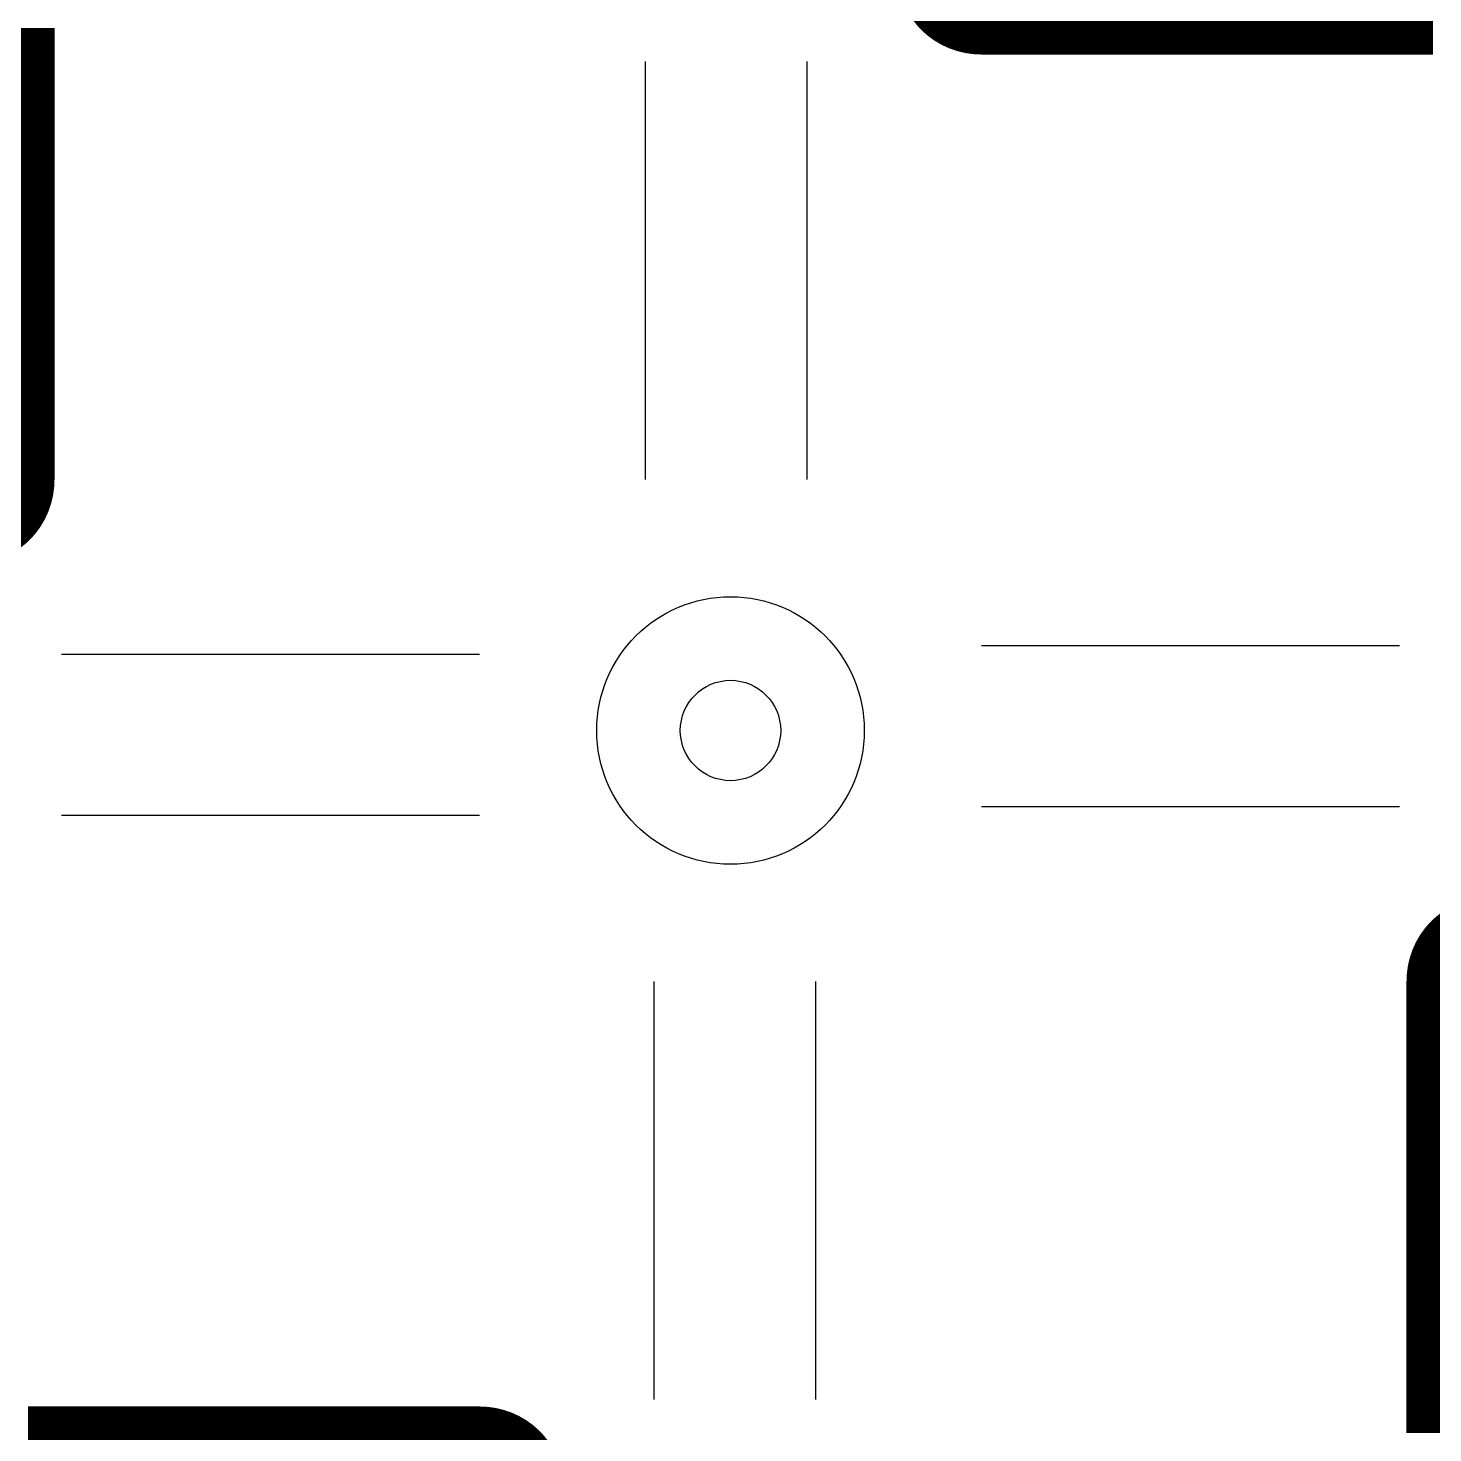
# Model space of a CAD drawing. Extents: x -0.53 to 0.53, y -0.53 to 0.53.
import ezdxf

# ---------------------------------------------------------------- set-up
doc = ezdxf.new("R2010")
doc.units = 0
doc.layers.get('0').update_dxf_attribs({"linetype": 'CONTINUOUS'})

msp = doc.modelspace()

# ---------------------------------------------------------------- linework, layer by layer
at = {"extrusion": (0.2588190451025207, -1.585458766041389e-17, 0.9659258262890683)}
for p, q in [((-0.064623291842159, 0.1905000000000007, 2.302867751370139), (-0.0646232918421598, 0.508, 2.302867751370139)), ((0.0580492880965523, 0.5080000000000007, 2.269997732642119), (0.0580492880965516, 0.1905000000000007, 2.269997732642119))]:
    msp.add_line(p, q, dxfattribs=at)
at = {"extrusion": (0, -0.2588190451025207, 0.9659258262890683)}
for p, q in [((0.1905, 0.0646232918421583, 2.302867751370139), (0.5079999999999992, 0.0646232918421587, 2.302867751370139)), ((0.508, -0.0580492880965534, 2.269997732642119), (0.1905, -0.0580492880965527, 2.269997732642119))]:
    msp.add_line(p, q, dxfattribs=at)
at = {"extrusion": (3.16811141037297e-17, 0.2588190451025207, 0.9659258262890683)}
for p, q in [((-0.5080000000000015, 0.0580492880965538, 2.269997732642119), (-0.1905000000000014, 0.0580492880965531, 2.269997732642119)), ((-0.1905000000000014, -0.064623291842158, 2.302867751370139), (-0.5080000000000007, -0.0646232918421583, 2.302867751370139))]:
    msp.add_line(p, q, dxfattribs=at)
at = {"extrusion": (-0.2588190451025207, 4.753570176414358e-17, 0.9659258262890683)}
for p, q in [((-0.0580492880965545, -0.5080000000000011, 2.269997732642119), (-0.0580492880965538, -0.1905000000000011, 2.269997732642119)), ((0.0646232918421576, -0.1905000000000011, 2.302867751370139), (0.0646232918421576, -0.5080000000000003, 2.302867751370139))]:
    msp.add_line(p, q, dxfattribs=at)
at = {"extrusion": (0.2588190451025207, -1.585458766041389e-17, 0.9659258262890683), "const_width": 0.127}
msp.add_lwpolyline([(0.1905000000000004, 0.5949473389771659), (0.5333999999999997, 0.5949473389771651)], dxfattribs=at)
at = {"extrusion": (0.2588190451025207, -1.585458766041389e-17, 0.9659258262890683), "const_width": 0.0635}
msp.add_lwpolyline([(0.1905000000000004, 0.6266973389771658, 1), (0.1905000000000004, 0.5631973389771658, 1)], format="xyb", dxfattribs=at)
at = {"extrusion": (0, -0.2588190451025207, 0.9659258262890683), "const_width": 0.0635}
msp.add_lwpolyline([(0.1905, 0.6266973389771648, 1), (0.1905, 0.5631973389771648, 1)], format="xyb", dxfattribs=at)
at = {"extrusion": (0, -0.2588190451025207, 0.9659258262890683), "const_width": 0.127}
msp.add_lwpolyline([(0.1905, 0.5949473389771651), (0.5333999999999992, 0.5949473389771645)], dxfattribs=at)
at = {"extrusion": (3.16811141037297e-17, 0.2588190451025207, 0.9659258262890683), "const_width": 0.127}
msp.add_lwpolyline([(0.1905000000000014, 0.5949473389771648), (0.5334000000000007, 0.5949473389771641)], dxfattribs=at)
at = {"extrusion": (3.16811141037297e-17, 0.2588190451025207, 0.9659258262890683), "const_width": 0.0635}
msp.add_lwpolyline([(0.1905000000000014, 0.6266973389771644, 1), (0.1905000000000014, 0.5631973389771644, 1)], format="xyb", dxfattribs=at)
at = {"extrusion": (-0.2588190451025207, 4.753570176414358e-17, 0.9659258262890683), "const_width": 0.0635}
msp.add_lwpolyline([(0.1905000000000011, 0.6266973389771644, 1), (0.1905000000000011, 0.5631973389771644, 1)], format="xyb", dxfattribs=at)
at = {"extrusion": (-0.2588190451025207, 4.753570176414358e-17, 0.9659258262890683), "const_width": 0.127}
msp.add_lwpolyline([(0.1905000000000011, 0.5949473389771645), (0.5334000000000003, 0.5949473389771637)], dxfattribs=at)
for centre, radius in [((-7e-16, 0, 2.3622), 0.1016), ((-7e-16, 0, 2.4384), 0.0381)]:
    msp.add_circle(centre, radius)

doc.saveas('drawing.dxf')
